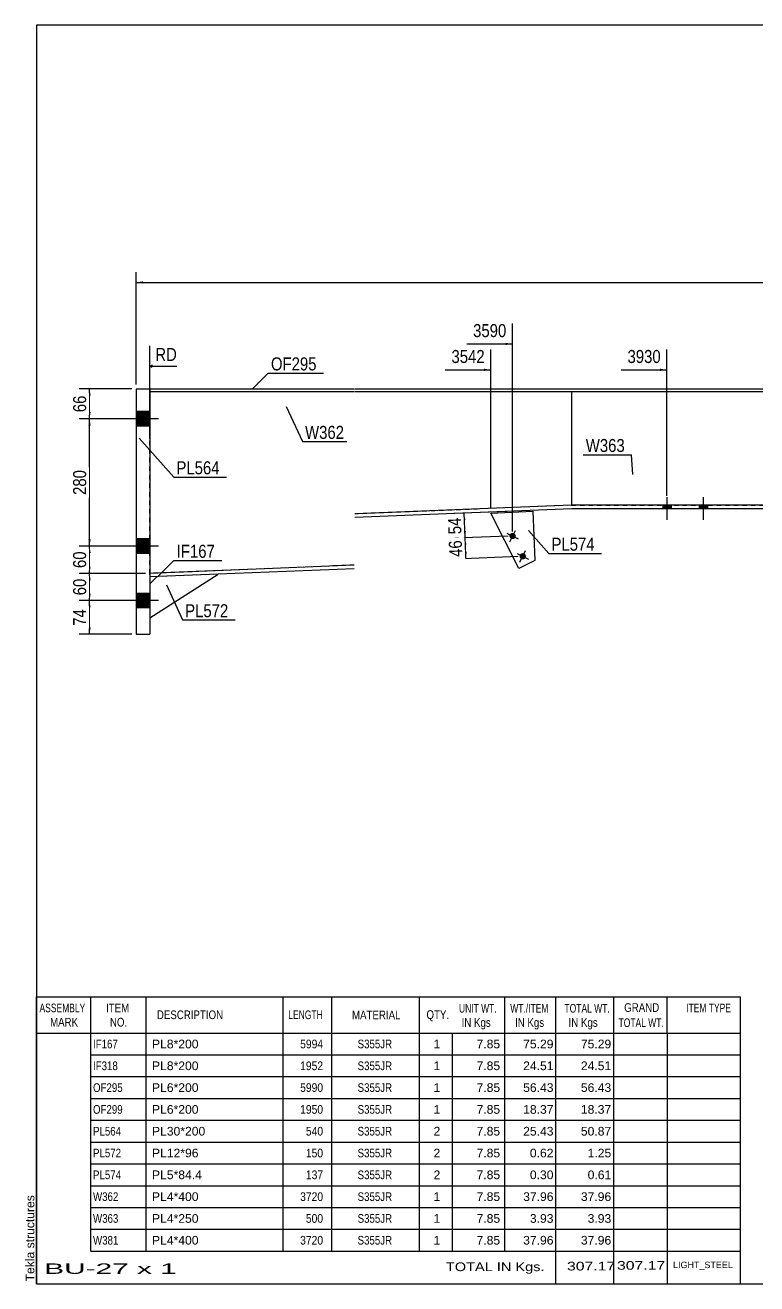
# Model space of a CAD drawing. Header units: millimetres. Extents: x -27 to 375, y -176 to 101.
# Drawn here: x -27.5 to 133.6, y -176.4 to 100.7 of the extents above; entities that cross this region are included whole.
import ezdxf

# ---------------------------------------------------------------- set-up
doc = ezdxf.new("R2010")
doc.units = ezdxf.units.MM
doc.linetypes.add('DXK_LINE_DOT1', pattern=[1.8814, 0.9407, -0.9407])
doc.styles.add('Arial', font='ARIAL.TTF', dxfattribs={"height": 0.2})
doc.styles.add('Arial Narrow', font='ARIALN.TTF', dxfattribs={"height": 0.2})

# ---------------------------------------------------------------- blocks, each defined once
blk = doc.blocks.new('Unknown-624482841-1863')
at = {"color": 5, "linetype": 'Continuous'}
for p, q in [((375.04, 100.66), (-24.96, 100.66)), ((-24.96, 100.66), (-24.96, -176.34)), ((375.04, -176.34), (375.04, 100.66)), ((-24.96, -176.34), (375.04, -176.34))]:
    blk.add_line(p, q, dxfattribs=at)
at = {"color": 174, "linetype": 'Continuous', "style": 'Arial'}
blk.add_text('Tekla structures', height=1.9102, rotation=90, dxfattribs=at).set_placement((-25.46, -175.84))
blk = doc.blocks.new('Part-624482841-3544 - 1214')
at = {"color": 2, "linetype": 'Continuous'}
for p, q in [((92.84, -5), (45.09, -6.93)), ((142.84, -5), (92.84, -5)), ((190.6, -6.93), (142.84, -5)), ((92.86, -5.8), (45.09, -7.73)), ((142.83, -5.8), (92.86, -5.8)), ((142.83, -5.8), (190.6, -7.73)), ((220.73, -12.14), (190.7, -10.93)), ((190.7, -11.73), (220.7, -12.94)), ((220.7, -12.94), (220.73, -12.14)), ((44.99, -18.19), (0, -20)), ((44.99, -18.99), (0.03, -20.8)), ((0.03, -20.8), (0, -20))]:
    blk.add_line(p, q, dxfattribs=at)
blk = doc.blocks.new('Part-624482841-3524 - 1214')
at = {"color": 2, "linetype": 'Continuous'}
for p, q in [((75.09, -6.72), (84.34, -6.34)), ((81.19, -18.93), (75.09, -6.72)), ((84.34, -6.34), (84.77, -17.14)), ((84.77, -17.14), (81.19, -18.93))]:
    blk.add_line(p, q, dxfattribs=at)
blk = doc.blocks.new('Part-624482841-3530 - 1214')
at = {"color": 2, "linetype": 'Continuous'}
for p, q in [((0, 20.6), (0, 20)), ((0, 20.6), (44.99, 20.6)), ((0, 20), (44.99, 20)), ((45.09, 20.6), (190.6, 20.6)), ((45.09, 20), (190.6, 20)), ((190.7, 20.6), (220.73, 20.6)), ((190.7, 20), (220.73, 20)), ((220.73, 20.6), (220.73, 20))]:
    blk.add_line(p, q, dxfattribs=at)
blk = doc.blocks.new('Part-624482841-3536 - 1214')
at = {"color": 2, "linetype": 'Continuous'}
for p, q in [((92.84, 20), (92.84, -5)), ((142.84, 20), (142.84, -5))]:
    blk.add_line(p, q, dxfattribs=at)
at = {"color": 7, "linetype": 'DXK_LINE_DOT1'}
for p, q in [((92.84, 20), (142.84, 20)), ((92.84, -5), (142.84, -5))]:
    blk.add_line(p, q, dxfattribs=at)
blk = doc.blocks.new('Part-624482841-3539 - 1214')
at = {"color": 2, "linetype": 'Continuous'}
for p, q in [((-3, 20.6), (0, 20.6)), ((-3, 20.6), (-3, -33.4)), ((0, 20.6), (0, -33.4)), ((-3, -33.4), (0, -33.4))]:
    blk.add_line(p, q, dxfattribs=at)
blk = doc.blocks.new('Part-624482841-3542 - 1214')
at = {"color": 2, "linetype": 'Continuous'}
for p, q in [((0, -29.8), (14.99, -20.2)), ((1.5, -20.74), (0, -22.3))]:
    blk.add_line(p, q, dxfattribs=at)
at = {"color": 7, "linetype": 'DXK_LINE_DOT1'}
for p, q in [((14.99, -20.2), (1.5, -20.74)), ((0, -22.3), (0, -29.8))]:
    blk.add_line(p, q, dxfattribs=at)
blk = doc.blocks.new('Part-624482841-3547 - 1214')
at = {"color": 7, "linetype": 'DXK_LINE_DOT1'}
for p, q in [((0, -20), (0, 20)), ((0, 20), (44.99, 20)), ((45.09, 20), (92.84, 20)), ((92.84, -5), (45.09, -6.93)), ((44.99, -18.19), (0, -20))]:
    blk.add_line(p, q, dxfattribs=at)
at = {"color": 2, "linetype": 'Continuous'}
blk.add_line((92.84, 20), (92.84, -5), dxfattribs=at)
blk = doc.blocks.new('Bolt-624482841-3550 - 1214')
at = {"linetype": 'Continuous'}
blk.add_hatch(color=3, dxfattribs=at).paths.add_polyline_path([(82.4, -15.62, -1), (81.77, -16.87, -1)])
at = {"color": 3, "linetype": 'Continuous'}
for p, q in [((80.84, -15.62), (83.34, -16.88)), ((81.45, -17.5), (82.72, -15))]:
    blk.add_line(p, q, dxfattribs=at)
blk = doc.blocks.new('Bolt-624482841-3551 - 1214')
at = {"linetype": 'Continuous'}
blk.add_hatch(color=3, dxfattribs=at).paths.add_polyline_path([(80.17, -11.15, -1), (79.53, -12.4, -1)])
at = {"color": 3, "linetype": 'Continuous'}
for p, q in [((79.22, -13.03), (80.48, -10.53)), ((78.6, -11.14), (81.1, -12.41))]:
    blk.add_line(p, q, dxfattribs=at)
blk = doc.blocks.new('Bolt-624482841-3556 - 1214')
at = {"linetype": 'Continuous'}
for points in [[(-3, 15.6), (-3, 12.4), (0, 12.4), (0, 15.6)], [(-3, 15.6), (-3, 12.4), (0, 12.4), (0, 15.6)], [(-3, -12.4), (-3, -15.6), (0, -15.6), (0, -12.4)], [(-3, -12.4), (-3, -15.6), (0, -15.6), (0, -12.4)], [(-3, -24.4), (-3, -27.6), (0, -27.6), (0, -24.4)], [(-3, -24.4), (-3, -27.6), (0, -27.6), (0, -24.4)]]:
    blk.add_hatch(color=3, dxfattribs=at).paths.add_polyline_path(points)
at = {"color": 3, "linetype": 'Continuous'}
for p, q in [((1.9, 14), (-10, 14)), ((1.9, 14), (-10, 14)), ((0, 15.6), (-3, 15.6)), ((0, 15.6), (-3, 15.6)), ((0, 12.4), (-3, 12.4)), ((0, 12.4), (-3, 12.4)), ((0, -12.4), (-3, -12.4)), ((0, -12.4), (-3, -12.4)), ((1.9, -14), (-10, -14)), ((1.9, -14), (-10, -14)), ((0, -15.6), (-3, -15.6)), ((0, -15.6), (-3, -15.6)), ((0, -24.4), (-3, -24.4)), ((0, -24.4), (-3, -24.4)), ((1.9, -26), (-10, -26)), ((1.9, -26), (-10, -26)), ((0, -27.6), (-3, -27.6)), ((0, -27.6), (-3, -27.6))]:
    blk.add_line(p, q, dxfattribs=at)
blk = doc.blocks.new('Bolt-624482841-3559 - 1214')
at = {"linetype": 'Continuous'}
for points in [[(114.74, -5), (112.94, -5), (112.94, -5.8), (114.74, -5.8)], [(114.74, -5), (112.94, -5), (112.94, -5.8), (114.74, -5.8)], [(122.74, -5), (120.94, -5), (120.94, -5.8), (122.74, -5.8)], [(122.74, -5), (120.94, -5), (120.94, -5.8), (122.74, -5.8)]]:
    blk.add_hatch(color=3, dxfattribs=at).paths.add_polyline_path(points)
at = {"color": 3, "linetype": 'Continuous'}
for p, q in [((112.94, -5), (112.94, -5.8)), ((112.94, -5), (112.94, -5.8)), ((113.84, -3.2), (113.84, -8.2)), ((113.84, -3.2), (113.84, -8.2)), ((114.74, -5), (114.74, -5.8)), ((114.74, -5), (114.74, -5.8)), ((120.94, -5), (120.94, -5.8)), ((120.94, -5), (120.94, -5.8)), ((121.84, -3.2), (121.84, -8.2)), ((121.84, -3.2), (121.84, -8.2)), ((122.74, -5), (122.74, -5.8)), ((122.74, -5), (122.74, -5.8))]:
    blk.add_line(p, q, dxfattribs=at)
blk = doc.blocks.new('StraightDimension-624482841-5542 - 1214')
at = {"linetype": 'Continuous'}
for points in [[(-13.55, -27.5), (-13.3, -26), (-13.05, -27.5)], [(-13.05, -31.9), (-13.3, -33.4), (-13.55, -31.9)]]:
    blk.add_hatch(color=7, dxfattribs=at).paths.add_polyline_path(points)
at = {"color": 7, "linetype": 'Continuous'}
for p, q in [((-4, -26), (-15.55, -26)), ((-13.3, -33.4), (-13.3, -26)), ((-4, -33.4), (-15.55, -33.4))]:
    blk.add_line(p, q, dxfattribs=at)
at = {"color": 0}
blk.add_wipeout([(-13.45, -27.27), (-17.65, -27.27), (-17.65, -32.13), (-13.45, -32.13)], dxfattribs=at)
at = {"color": 3, "style": 'Arial Narrow'}
blk.add_text('74', height=2.863, rotation=90.0002, dxfattribs=at).set_placement((-14.05, -31.53))
blk = doc.blocks.new('StraightDimension-624482841-5538 - 1214')
at = {"linetype": 'Continuous'}
for points in [[(-13.55, 19.1), (-13.3, 20.6), (-13.05, 19.1)], [(-13.05, 15.5), (-13.3, 14), (-13.55, 15.5)]]:
    blk.add_hatch(color=7, dxfattribs=at).paths.add_polyline_path(points)
at = {"color": 7, "linetype": 'Continuous'}
for p, q in [((-4, 20.6), (-15.55, 20.6)), ((-13.3, 14), (-13.3, 20.6)), ((-4, 14), (-15.55, 14))]:
    blk.add_line(p, q, dxfattribs=at)
at = {"color": 0}
blk.add_wipeout([(-13.45, 19.73), (-17.65, 19.73), (-17.65, 14.87), (-13.45, 14.87)], dxfattribs=at)
at = {"color": 3, "style": 'Arial Narrow'}
blk.add_text('66', height=2.863, rotation=90.0002, dxfattribs=at).set_placement((-14.05, 15.47))
blk = doc.blocks.new('StraightDimension-624482841-5541 - 1214')
at = {"linetype": 'Continuous'}
for points in [[(-13.55, -21.5), (-13.3, -20), (-13.05, -21.5)], [(-13.05, -24.5), (-13.3, -26), (-13.55, -24.5)]]:
    blk.add_hatch(color=7, dxfattribs=at).paths.add_polyline_path(points)
at = {"color": 7, "linetype": 'Continuous'}
for p, q in [((-1, -20), (-15.55, -20)), ((-13.3, -26), (-13.3, -20)), ((-4, -26), (-15.55, -26))]:
    blk.add_line(p, q, dxfattribs=at)
at = {"color": 0}
blk.add_wipeout([(-13.45, -20.57), (-17.65, -20.57), (-17.65, -25.43), (-13.45, -25.43)], dxfattribs=at)
at = {"color": 3, "style": 'Arial Narrow'}
blk.add_text('60', height=2.863, rotation=90.0002, dxfattribs=at).set_placement((-14.05, -24.83))
blk = doc.blocks.new('StraightDimension-624482841-5244 - 1214')
at = {"linetype": 'Continuous'}
blk.add_hatch(color=7, dxfattribs=at).paths.add_polyline_path([(73.59, 25.05), (75.09, 24.8), (73.59, 24.55)])
at = {"color": 7, "linetype": 'Continuous'}
for p, q in [((75.09, -5.72), (75.09, 29.3)), ((65.03, 24.8), (75.09, 24.8))]:
    blk.add_line(p, q, dxfattribs=at)
at = {"color": 0, "linetype": 'Continuous'}
blk.add_wipeout([(6.53, 26.15), (6.53, 30.35), (0.59, 30.35), (0.59, 26.15)], dxfattribs=at)
at = {"color": 7, "linetype": 'Continuous'}
for p, q in [((0, 9.62), (0, 30.05)), ((0.5, 25.8), (0, 25.55)), ((0.5, 25.3), (0, 25.55)), ((5.93, 25.55), (0, 25.55))]:
    blk.add_line(p, q, dxfattribs=at)
at = {"color": 3, "linetype": 'Continuous', "style": 'Arial Narrow'}
blk.add_text('RD', height=2.863, dxfattribs=at).set_placement((1.19, 26.75))
at = {"color": 0}
blk.add_wipeout([(74.31, 25.7), (74.31, 29.9), (65.8, 29.9), (65.8, 25.7)], dxfattribs=at)
at = {"color": 3, "style": 'Arial Narrow'}
blk.add_text('3542', height=2.863, dxfattribs=at).set_placement((66.4, 26.3))
blk = doc.blocks.new('StraightDimension-624482841-5243 - 1214')
at = {"linetype": 'Continuous'}
blk.add_hatch(color=7, dxfattribs=at).paths.add_polyline_path([(78.35, 30.75), (79.85, 30.5), (78.35, 30.25)])
at = {"color": 7, "linetype": 'Continuous'}
for p, q in [((79.85, -10.78), (79.85, 35)), ((69.79, 30.5), (79.85, 30.5))]:
    blk.add_line(p, q, dxfattribs=at)
at = {"color": 0}
blk.add_wipeout([(79.08, 31.4), (79.08, 35.6), (70.56, 35.6), (70.56, 31.4)], dxfattribs=at)
at = {"color": 3, "style": 'Arial Narrow'}
blk.add_text('3590', height=2.863, dxfattribs=at).set_placement((71.16, 32))
blk = doc.blocks.new('StraightDimension-624482841-5242 - 1214')
at = {"linetype": 'Continuous'}
blk.add_hatch(color=7, dxfattribs=at).paths.add_polyline_path([(112.34, 25.05), (113.84, 24.8), (112.34, 24.55)])
at = {"color": 7, "linetype": 'Continuous'}
for p, q in [((113.84, -2.9), (113.84, 29.3)), ((103.78, 24.8), (113.84, 24.8))]:
    blk.add_line(p, q, dxfattribs=at)
at = {"color": 0}
blk.add_wipeout([(113.07, 25.7), (113.07, 29.9), (104.56, 29.9), (104.56, 25.7)], dxfattribs=at)
at = {"color": 3, "style": 'Arial Narrow'}
blk.add_text('3930', height=2.863, dxfattribs=at).set_placement((105.16, 26.3))
blk = doc.blocks.new('StraightDimension-624482841-5379 - 1214')
at = {"linetype": 'Continuous'}
for points in [[(68.97, -8.26), (69.16, -6.76), (69.47, -8.24)], [(69.57, -10.69), (69.38, -12.2), (69.07, -10.71)]]:
    blk.add_hatch(color=7, dxfattribs=at).paths.add_polyline_path(points)
at = {"color": 7, "linetype": 'Continuous'}
for p, q in [((78.63, -6.37), (66.91, -6.85)), ((69.38, -12.2), (69.16, -6.76)), ((78.85, -11.82), (67.13, -12.29))]:
    blk.add_line(p, q, dxfattribs=at)
at = {"color": 0}
blk.add_wipeout([(69.02, -7.06), (64.83, -7.23), (65.02, -12.08), (69.22, -11.91)], dxfattribs=at)
at = {"color": 3, "style": 'Arial Narrow'}
blk.add_text('54', height=2.863, rotation=92.3092, dxfattribs=at).set_placement((68.6, -11.33))
blk = doc.blocks.new('StraightDimension-624482841-5380 - 1214')
at = {"linetype": 'Continuous'}
for points in [[(69.19, -13.71), (69.38, -12.2), (69.69, -13.69)], [(69.75, -15.25), (69.57, -16.75), (69.25, -15.27)]]:
    blk.add_hatch(color=7, dxfattribs=at).paths.add_polyline_path(points)
at = {"color": 7, "linetype": 'Continuous'}
for p, q in [((78.85, -11.82), (67.13, -12.29)), ((69.57, -16.75), (69.38, -12.2)), ((81.09, -16.29), (67.32, -16.84))]:
    blk.add_line(p, q, dxfattribs=at)
at = {"color": 0}
blk.add_wipeout([(69.23, -12.06), (65.03, -12.23), (65.22, -17.08), (69.42, -16.91)], dxfattribs=at)
at = {"color": 3, "style": 'Arial Narrow'}
blk.add_text('46', height=2.863, rotation=92.3092, dxfattribs=at).set_placement((68.8, -16.33))
blk = doc.blocks.new('StraightDimension-624482841-5539 - 1214')
at = {"linetype": 'Continuous'}
for points in [[(-13.55, 12.5), (-13.3, 14), (-13.05, 12.5)], [(-13.05, -12.5), (-13.3, -14), (-13.55, -12.5)]]:
    blk.add_hatch(color=7, dxfattribs=at).paths.add_polyline_path(points)
at = {"color": 7, "linetype": 'Continuous'}
for p, q in [((-4, 14), (-15.55, 14)), ((-13.3, -14), (-13.3, 14)), ((-5.05, -14), (-15.55, -14))]:
    blk.add_line(p, q, dxfattribs=at)
at = {"color": 0}
blk.add_wipeout([(-13.45, 3.34), (-17.65, 3.34), (-17.65, -3.34), (-13.45, -3.34)], dxfattribs=at)
at = {"color": 3, "style": 'Arial Narrow'}
blk.add_text('280', height=2.863, rotation=90.0002, dxfattribs=at).set_placement((-14.05, -2.74))
blk = doc.blocks.new('StraightDimension-624482841-5540 - 1214')
at = {"linetype": 'Continuous'}
for points in [[(-13.55, -15.5), (-13.3, -14), (-13.05, -15.5)], [(-13.05, -18.5), (-13.3, -20), (-13.55, -18.5)]]:
    blk.add_hatch(color=7, dxfattribs=at).paths.add_polyline_path(points)
at = {"color": 7, "linetype": 'Continuous'}
for p, q in [((-5.05, -14), (-15.55, -14)), ((-13.3, -20), (-13.3, -14)), ((-1, -20), (-15.55, -20))]:
    blk.add_line(p, q, dxfattribs=at)
at = {"color": 0}
blk.add_wipeout([(-13.45, -14.57), (-17.65, -14.57), (-17.65, -19.43), (-13.45, -19.43)], dxfattribs=at)
at = {"color": 3, "style": 'Arial Narrow'}
blk.add_text('60', height=2.863, rotation=90.0002, dxfattribs=at).set_placement((-14.05, -18.83))
blk = doc.blocks.new('StraightDimension-624482841-5589 - 1214')
at = {"linetype": 'Continuous'}
for points in [[(-1.5, 43.78), (-3, 44.03), (-1.5, 44.28)], [(330.43, 44.28), (331.93, 44.03), (330.43, 43.78)]]:
    blk.add_hatch(color=7, dxfattribs=at).paths.add_polyline_path(points)
at = {"color": 7, "linetype": 'Continuous'}
for p, q in [((-3, 21.6), (-3, 46.28)), ((331.93, 18.46), (331.93, 46.28)), ((-3, 44.03), (331.93, 44.03))]:
    blk.add_line(p, q, dxfattribs=at)
at = {"color": 0}
blk.add_wipeout([(168.72, 44.18), (168.72, 48.38), (160.21, 48.38), (160.21, 44.18)], dxfattribs=at)
at = {"color": 3, "style": 'Arial Narrow'}
blk.add_text('8000', height=2.863, dxfattribs=at).set_placement((160.81, 44.78))
blk = doc.blocks.new('CBS_BOM-624482841-5636')
at = {"color": 7, "linetype": 'Continuous'}
for p, q in [((-24.99, -121.17), (-24.99, -113.17)), ((-24.99, -113.17), (129.93, -113.18)), ((-12.99, -121.17), (-12.99, -113.17)), ((-0.8, -121.17), (-0.8, -113.17)), ((29.37, -121.17), (29.37, -113.17)), ((40.05, -121.17), (40.05, -113.17)), ((59.36, -121.17), (59.36, -113.17)), ((78.16, -121.17), (78.16, -113.17)), ((89.38, -121.17), (89.38, -113.17)), ((102.16, -121.17), (102.16, -113.17)), ((113.91, -121.17), (113.91, -113.17)), ((129.93, -113.18), (129.93, -121.17)), ((-24.99, -121.17), (129.93, -121.17)), ((-24.99, -125.97), (-24.99, -121.17)), ((-12.99, -125.97), (-12.99, -121.17)), ((-0.8, -125.97), (-0.8, -121.17)), ((29.37, -125.97), (29.37, -121.17)), ((40.05, -125.97), (40.05, -121.17)), ((59.36, -125.97), (59.36, -121.17)), ((66.63, -125.97), (66.63, -121.17)), ((78.16, -125.97), (78.16, -121.17)), ((89.38, -125.97), (89.38, -121.17)), ((102.16, -125.97), (102.16, -121.17)), ((113.93, -125.97), (113.93, -121.17)), ((129.93, -121.18), (129.93, -125.97)), ((-24.99, -130.77), (-24.99, -125.97)), ((-12.99, -125.97), (129.93, -125.97)), ((-12.99, -130.77), (-12.99, -125.97)), ((-0.8, -130.77), (-0.8, -125.97)), ((29.37, -130.77), (29.37, -125.97)), ((40.05, -130.77), (40.05, -125.97)), ((59.36, -130.77), (59.36, -125.97)), ((66.63, -130.77), (66.63, -125.97)), ((78.16, -130.77), (78.16, -125.97)), ((89.38, -130.77), (89.38, -125.97)), ((102.16, -130.77), (102.16, -125.97)), ((113.93, -130.77), (113.93, -125.97)), ((129.93, -125.98), (129.93, -130.77)), ((-24.99, -135.57), (-24.99, -130.77)), ((-12.99, -130.77), (129.93, -130.77)), ((-12.99, -135.57), (-12.99, -130.77)), ((-0.8, -135.57), (-0.8, -130.77)), ((29.37, -135.57), (29.37, -130.77)), ((40.05, -135.57), (40.05, -130.77)), ((59.36, -135.57), (59.36, -130.77)), ((66.63, -135.57), (66.63, -130.77)), ((78.16, -135.57), (78.16, -130.77)), ((89.38, -135.57), (89.38, -130.77)), ((102.16, -135.57), (102.16, -130.77)), ((113.93, -135.57), (113.93, -130.77)), ((129.93, -130.78), (129.93, -135.57)), ((-24.99, -140.37), (-24.99, -135.57)), ((-12.99, -135.57), (129.93, -135.57)), ((-12.99, -140.37), (-12.99, -135.57)), ((-0.8, -140.37), (-0.8, -135.57)), ((29.37, -140.37), (29.37, -135.57)), ((40.05, -140.37), (40.05, -135.57)), ((59.36, -140.37), (59.36, -135.57)), ((66.63, -140.37), (66.63, -135.57)), ((78.16, -140.37), (78.16, -135.57)), ((89.38, -140.37), (89.38, -135.57)), ((102.16, -140.37), (102.16, -135.57)), ((113.93, -140.37), (113.93, -135.57)), ((129.93, -135.58), (129.93, -140.37)), ((-24.99, -145.17), (-24.99, -140.37)), ((-12.99, -140.37), (129.93, -140.37)), ((-12.99, -145.17), (-12.99, -140.37)), ((-0.8, -145.17), (-0.8, -140.37)), ((29.37, -145.17), (29.37, -140.37)), ((40.05, -145.17), (40.05, -140.37)), ((59.36, -145.17), (59.36, -140.37)), ((66.63, -145.17), (66.63, -140.37)), ((78.16, -145.17), (78.16, -140.37)), ((89.38, -145.17), (89.38, -140.37)), ((102.16, -145.17), (102.16, -140.37)), ((113.93, -145.17), (113.93, -140.37)), ((129.93, -140.38), (129.93, -145.17)), ((-24.99, -149.97), (-24.99, -145.17)), ((-12.99, -145.17), (129.93, -145.17)), ((-12.99, -149.97), (-12.99, -145.17)), ((-0.8, -149.97), (-0.8, -145.17)), ((29.37, -149.97), (29.37, -145.17)), ((40.05, -149.97), (40.05, -145.17)), ((59.36, -149.97), (59.36, -145.17)), ((66.63, -149.97), (66.63, -145.17)), ((78.16, -149.97), (78.16, -145.17)), ((89.38, -149.97), (89.38, -145.17)), ((102.16, -149.97), (102.16, -145.17)), ((113.93, -149.97), (113.93, -145.17)), ((129.93, -145.18), (129.93, -149.97)), ((-24.99, -154.77), (-24.99, -149.97)), ((-12.99, -149.97), (129.93, -149.97)), ((-12.99, -154.77), (-12.99, -149.97)), ((-0.8, -154.77), (-0.8, -149.97)), ((29.37, -154.77), (29.37, -149.97)), ((40.05, -154.77), (40.05, -149.97)), ((59.36, -154.77), (59.36, -149.97)), ((66.63, -154.77), (66.63, -149.97)), ((78.16, -154.77), (78.16, -149.97)), ((89.38, -154.77), (89.38, -149.97)), ((102.16, -154.77), (102.16, -149.97)), ((113.93, -154.77), (113.93, -149.97)), ((129.93, -149.98), (129.93, -154.77)), ((-24.99, -159.57), (-24.99, -154.77)), ((-12.99, -154.77), (129.93, -154.77)), ((-12.99, -159.57), (-12.99, -154.77)), ((-0.8, -159.57), (-0.8, -154.77)), ((29.37, -159.57), (29.37, -154.77)), ((40.05, -159.57), (40.05, -154.77)), ((59.36, -159.57), (59.36, -154.77)), ((66.63, -159.57), (66.63, -154.77)), ((78.16, -159.57), (78.16, -154.77)), ((89.38, -159.57), (89.38, -154.77)), ((102.16, -159.57), (102.16, -154.77)), ((113.93, -159.57), (113.93, -154.77)), ((129.93, -154.78), (129.93, -159.57)), ((-24.99, -164.37), (-24.99, -159.57)), ((-12.99, -159.57), (129.93, -159.57)), ((-12.99, -164.37), (-12.99, -159.57)), ((-0.8, -164.37), (-0.8, -159.57)), ((29.37, -164.37), (29.37, -159.57)), ((40.05, -164.37), (40.05, -159.57)), ((59.36, -164.37), (59.36, -159.57)), ((66.63, -164.37), (66.63, -159.57)), ((78.16, -164.37), (78.16, -159.57)), ((89.38, -164.37), (89.38, -159.57)), ((102.16, -164.37), (102.16, -159.57)), ((113.93, -164.37), (113.93, -159.57)), ((129.93, -159.58), (129.93, -164.37)), ((-24.99, -169.17), (-24.99, -164.37)), ((-12.99, -164.37), (129.93, -164.37)), ((-12.99, -169.17), (-12.99, -164.37)), ((-0.8, -169.17), (-0.8, -164.37)), ((29.37, -169.17), (29.37, -164.37)), ((40.05, -169.17), (40.05, -164.37)), ((59.36, -169.17), (59.36, -164.37)), ((66.63, -169.17), (66.63, -164.37)), ((78.16, -169.17), (78.16, -164.37)), ((89.38, -169.17), (89.38, -164.37)), ((102.16, -169.17), (102.16, -164.37)), ((113.93, -169.17), (113.93, -164.37)), ((129.93, -164.38), (129.93, -169.17)), ((-24.99, -176.37), (-24.99, -169.19)), ((-12.99, -169.17), (129.93, -169.17)), ((89.38, -176.37), (89.38, -169.19)), ((102.16, -176.37), (102.16, -169.19)), ((113.97, -176.37), (113.97, -169.19)), ((129.93, -169.17), (129.93, -176.37)), ((-24.99, -176.37), (129.93, -176.37))]:
    blk.add_line(p, q, dxfattribs=at)
at = {"color": 3, "linetype": 'Continuous', "style": 'Arial'}
for s, height, width, p in [('ASSEMBLY', 1.91, 0.7, (-24.31, -116.6)), ('ITEM', 1.91, 0.8, (-9.66, -116.6)), ('DESCRIPTION', 1.9102, 0.8, (1.53, -118.11)), ('LENGTH', 1.91, 0.7, (30.47, -118.11)), ('MATERIAL', 1.91, 0.8, (44.49, -118.15)), ('QTY.', 1.91, 0.8, (60.89, -118.07)), ('UNIT WT.', 1.91, 0.7, (68.05, -116.68)), ('WT./ITEM', 1.91, 0.7, (79.34, -116.68)), ('TOTAL WT.', 1.91, 0.7, (91.28, -116.68)), ('GRAND', 1.91, 0.8, (104.43, -116.52)), ('ITEM TYPE', 1.91, 0.7, (118.07, -116.6)), ('MARK', 1.91, 0.8, (-21.99, -119.74)), ('NO.', 1.91, 0.8, (-8.8, -119.74)), ('IN Kgs', 1.91, 0.8, (68.63, -119.81)), ('IN Kgs', 1.91, 0.8, (80.39, -119.81)), ('IN Kgs', 1.91, 0.8, (92.18, -119.81)), ('TOTAL WT.', 1.91, 0.7, (103.18, -119.86))]:
    blk.add_text(s, height=height, dxfattribs=dict(at, width=width)).set_placement(p)
at = {"color": 7, "linetype": 'Continuous', "style": 'Arial'}
for s, width, p in [('IF167', 0.8, (-12.53, -124.54)), ('5994', 0.85, (33.08, -124.54)), ('S355JR', 0.8, (45.73, -124.54)), ('IF318', 0.8, (-12.53, -129.34)), ('1952', 0.85, (33.08, -129.34)), ('S355JR', 0.8, (45.73, -129.34)), ('OF295', 0.8, (-12.53, -134.14)), ('5990', 0.85, (33.08, -134.14)), ('S355JR', 0.8, (45.73, -134.14)), ('OF299', 0.8, (-12.53, -138.94)), ('1950', 0.85, (33.08, -138.94)), ('S355JR', 0.8, (45.73, -138.94)), ('PL564', 0.8, (-12.53, -143.74)), ('540', 0.85, (34.34, -143.74)), ('S355JR', 0.8, (45.73, -143.74)), ('PL572', 0.8, (-12.53, -148.54)), ('150', 0.85, (34.34, -148.54)), ('S355JR', 0.8, (45.73, -148.54)), ('PL574', 0.8, (-12.53, -153.34)), ('137', 0.85, (34.34, -153.34)), ('S355JR', 0.8, (45.73, -153.34)), ('W362', 0.8, (-12.53, -158.14)), ('3720', 0.85, (33.08, -158.14)), ('S355JR', 0.8, (45.73, -158.14)), ('W363', 0.8, (-12.53, -162.94)), ('500', 0.85, (34.34, -162.94)), ('S355JR', 0.8, (45.73, -162.94)), ('W381', 0.8, (-12.53, -167.74)), ('3720', 0.85, (33.08, -167.74)), ('S355JR', 0.8, (45.73, -167.74))]:
    blk.add_text(s, height=1.91, dxfattribs=dict(at, width=width)).set_placement(p)
for s, p in [('PL8*200', (0.46, -124.54)), ('1', (62.45, -124.54)), ('7.85', (71.92, -124.54)), ('75.29', (82.18, -124.54)), ('75.29', (94.89, -124.54)), ('PL8*200', (0.46, -129.34)), ('1', (62.45, -129.34)), ('7.85', (71.92, -129.34)), ('24.51', (82.18, -129.34)), ('24.51', (94.89, -129.34)), ('PL6*200', (0.46, -134.14)), ('1', (62.45, -134.14)), ('7.85', (71.92, -134.14)), ('56.43', (82.18, -134.14)), ('56.43', (94.89, -134.14)), ('PL6*200', (0.46, -138.94)), ('1', (62.45, -138.94)), ('7.85', (71.92, -138.94)), ('18.37', (82.18, -138.94)), ('18.37', (94.89, -138.94)), ('PL30*200', (0.46, -143.74)), ('2', (62.45, -143.74)), ('7.85', (71.92, -143.74)), ('25.43', (82.18, -143.74)), ('50.87', (94.89, -143.74)), ('PL12*96', (0.46, -148.54)), ('2', (62.45, -148.54)), ('7.85', (71.92, -148.54)), ('0.62', (83.66, -148.54)), ('1.25', (96.38, -148.54)), ('PL5*84.4', (0.46, -153.34)), ('2', (62.45, -153.34)), ('7.85', (71.92, -153.34)), ('0.30', (83.66, -153.34)), ('0.61', (96.38, -153.34)), ('PL4*400', (0.46, -158.14)), ('1', (62.45, -158.14)), ('7.85', (71.92, -158.14)), ('37.96', (82.18, -158.14)), ('37.96', (94.89, -158.14)), ('PL4*250', (0.46, -162.94)), ('1', (62.45, -162.94)), ('7.85', (71.92, -162.94)), ('3.93', (83.66, -162.94)), ('3.93', (96.38, -162.94)), ('PL4*400', (0.46, -167.74)), ('1', (62.45, -167.74)), ('7.85', (71.92, -167.74)), ('37.96', (82.18, -167.74)), ('37.96', (94.89, -167.74))]:
    blk.add_text(s, height=1.91, dxfattribs=at).set_placement(p)
at = {"color": 6, "linetype": 'Continuous', "style": 'Arial'}
for s, height, width, p in [('TOTAL IN Kgs.', 1.9102, 1.2, (65.17, -173.58)), ('307.17', 1.91, 1.3, (91.83, -173.43)), ('307.17', 1.91, 1.3, (102.84, -173.27)), ('BU-27 x 1', 2.292, 2.05, (-23.27, -174.18))]:
    blk.add_text(s, height=height, dxfattribs=dict(at, width=width)).set_placement(p)
blk.add_text('LIGHT_STEEL', height=1.4135, dxfattribs=at).set_placement((115.18, -172.92))
blk = doc.blocks.new('Mark-624482841-3598 - 1214')
at = {"color": 0}
blk.add_wipeout([(42.75, 9.6), (42.75, 12.6), (34.16, 12.6), (34.16, 9.6)], dxfattribs=at)
blk.add_wipeout([(42.75, 9.6), (42.75, 12.6), (34.16, 12.6), (34.16, 9.6)], dxfattribs=at)
at = {"color": 7, "linetype": 'Continuous'}
for p, q in [((30.02, 16.73), (33.56, 9)), ((33.56, 9), (43.35, 9))]:
    blk.add_line(p, q, dxfattribs=at)
at = {"color": 3, "style": 'Arial Narrow'}
blk.add_text('W362', height=2.863, dxfattribs=at).set_placement((34.16, 9.6))
blk = doc.blocks.new('Mark-624482841-3595 - 1214')
at = {"color": 0}
blk.add_wipeout([(14.3, -16.57), (14.3, -13.57), (5.9, -13.57), (5.9, -16.57)], dxfattribs=at)
blk.add_wipeout([(14.3, -16.57), (14.3, -13.57), (5.9, -13.57), (5.9, -16.57)], dxfattribs=at)
at = {"color": 7, "linetype": 'Continuous'}
for p, q in [((1.76, -20.71), (5.3, -17.17)), ((5.3, -17.17), (15.8, -17.17))]:
    blk.add_line(p, q, dxfattribs=at)
at = {"color": 3, "style": 'Arial Narrow'}
blk.add_text('IF167', height=2.863, dxfattribs=at).set_placement((5.9, -16.57))
blk = doc.blocks.new('Mark-624482841-3565 - 1214')
at = {"color": 0}
blk.add_wipeout([(97.93, -15.01), (97.93, -12.01), (88.42, -12.01), (88.42, -15.01)], dxfattribs=at)
blk.add_wipeout([(97.93, -15.01), (97.93, -12.01), (88.42, -12.01), (88.42, -15.01)], dxfattribs=at)
at = {"color": 7, "linetype": 'Continuous'}
for p, q in [((83.33, -10.53), (87.82, -15.61)), ((87.82, -15.61), (99.43, -15.61))]:
    blk.add_line(p, q, dxfattribs=at)
at = {"color": 3, "style": 'Arial Narrow'}
blk.add_text('PL574', height=2.863, dxfattribs=at).set_placement((88.42, -15.01))
blk = doc.blocks.new('Mark-624482841-3574 - 1214')
at = {"color": 0}
blk.add_wipeout([(36.7, 24.67), (36.7, 27.67), (26.65, 27.67), (26.65, 24.67)], dxfattribs=at)
blk.add_wipeout([(36.7, 24.67), (36.7, 27.67), (26.65, 27.67), (26.65, 24.67)], dxfattribs=at)
at = {"color": 7, "linetype": 'Continuous'}
for p, q in [((22.52, 20.53), (26.05, 24.07)), ((26.05, 24.07), (38.2, 24.07))]:
    blk.add_line(p, q, dxfattribs=at)
at = {"color": 3, "style": 'Arial Narrow'}
blk.add_text('OF295', height=2.863, dxfattribs=at).set_placement((26.65, 24.67))
blk = doc.blocks.new('Mark-624482841-3583 - 1214')
at = {"color": 7, "linetype": 'Continuous'}
blk.add_line((106.3, 1.74), (106.05, 6.11), dxfattribs=at)
at = {"color": 0}
blk.add_wipeout([(104.55, 6.71), (104.55, 9.71), (95.97, 9.71), (95.97, 6.71)], dxfattribs=at)
blk.add_wipeout([(104.55, 6.71), (104.55, 9.71), (95.97, 9.71), (95.97, 6.71)], dxfattribs=at)
at = {"color": 7, "linetype": 'Continuous'}
blk.add_line((95.37, 6.11), (106.05, 6.11), dxfattribs=at)
at = {"color": 3, "style": 'Arial Narrow'}
blk.add_text('W363', height=2.863, dxfattribs=at).set_placement((95.97, 6.71))
blk = doc.blocks.new('Mark-624482841-3589 - 1214')
at = {"color": 0}
blk.add_wipeout([(15.34, 1.8), (15.34, 4.8), (5.84, 4.8), (5.84, 1.8)], dxfattribs=at)
blk.add_wipeout([(15.34, 1.8), (15.34, 4.8), (5.84, 4.8), (5.84, 1.8)], dxfattribs=at)
at = {"color": 7, "linetype": 'Continuous'}
for p, q in [((-2.37, 9.77), (5.24, 1.2)), ((5.24, 1.2), (16.84, 1.2))]:
    blk.add_line(p, q, dxfattribs=at)
at = {"color": 3, "style": 'Arial Narrow'}
blk.add_text('PL564', height=2.863, dxfattribs=at).set_placement((5.84, 1.8))
blk = doc.blocks.new('Mark-624482841-3592 - 1214')
at = {"color": 0}
blk.add_wipeout([(17.26, -29.66), (17.26, -26.66), (7.76, -26.66), (7.76, -29.66)], dxfattribs=at)
blk.add_wipeout([(17.26, -29.66), (17.26, -26.66), (7.76, -26.66), (7.76, -29.66)], dxfattribs=at)
at = {"color": 7, "linetype": 'Continuous'}
for p, q in [((3.62, -22.53), (7.16, -30.26)), ((7.16, -30.26), (18.76, -30.26))]:
    blk.add_line(p, q, dxfattribs=at)
at = {"color": 3, "style": 'Arial Narrow'}
blk.add_text('PL572', height=2.863, dxfattribs=at).set_placement((7.76, -29.66))

msp = doc.modelspace()

# ---------------------------------------------------------------- block references
for name in ['Unknown-624482841-1863', 'Part-624482841-3539 - 1214', 'Part-624482841-3530 - 1214', 'Part-624482841-3547 - 1214', 'Part-624482841-3536 - 1214', 'Bolt-624482841-3556 - 1214', 'Part-624482841-3544 - 1214', 'Bolt-624482841-3559 - 1214', 'Part-624482841-3524 - 1214', 'Bolt-624482841-3551 - 1214', 'Bolt-624482841-3550 - 1214', 'Part-624482841-3542 - 1214', 'CBS_BOM-624482841-5636']:
    msp.add_blockref(name, (0, 0))

# ---------------------------------------------------------------- next in the draw order: block references
for name in ['StraightDimension-624482841-5244 - 1214', 'StraightDimension-624482841-5242 - 1214', 'StraightDimension-624482841-5538 - 1214', 'Mark-624482841-3565 - 1214', 'Mark-624482841-3595 - 1214', 'Mark-624482841-3592 - 1214', 'StraightDimension-624482841-5542 - 1214']:
    msp.add_blockref(name, (0, 0))

# ---------------------------------------------------------------- next in the draw order: block references
for name in ['StraightDimension-624482841-5243 - 1214', 'Mark-624482841-3598 - 1214', 'StraightDimension-624482841-5539 - 1214', 'Mark-624482841-3589 - 1214', 'Mark-624482841-3583 - 1214', 'StraightDimension-624482841-5541 - 1214']:
    msp.add_blockref(name, (0, 0))

# ---------------------------------------------------------------- next in the draw order: block references
for name in ['StraightDimension-624482841-5589 - 1214', 'StraightDimension-624482841-5379 - 1214', 'StraightDimension-624482841-5540 - 1214']:
    msp.add_blockref(name, (0, 0))

# ---------------------------------------------------------------- next in the draw order: block references
for name in ['Mark-624482841-3574 - 1214', 'StraightDimension-624482841-5380 - 1214']:
    msp.add_blockref(name, (0, 0))

doc.saveas('drawing.dxf')
